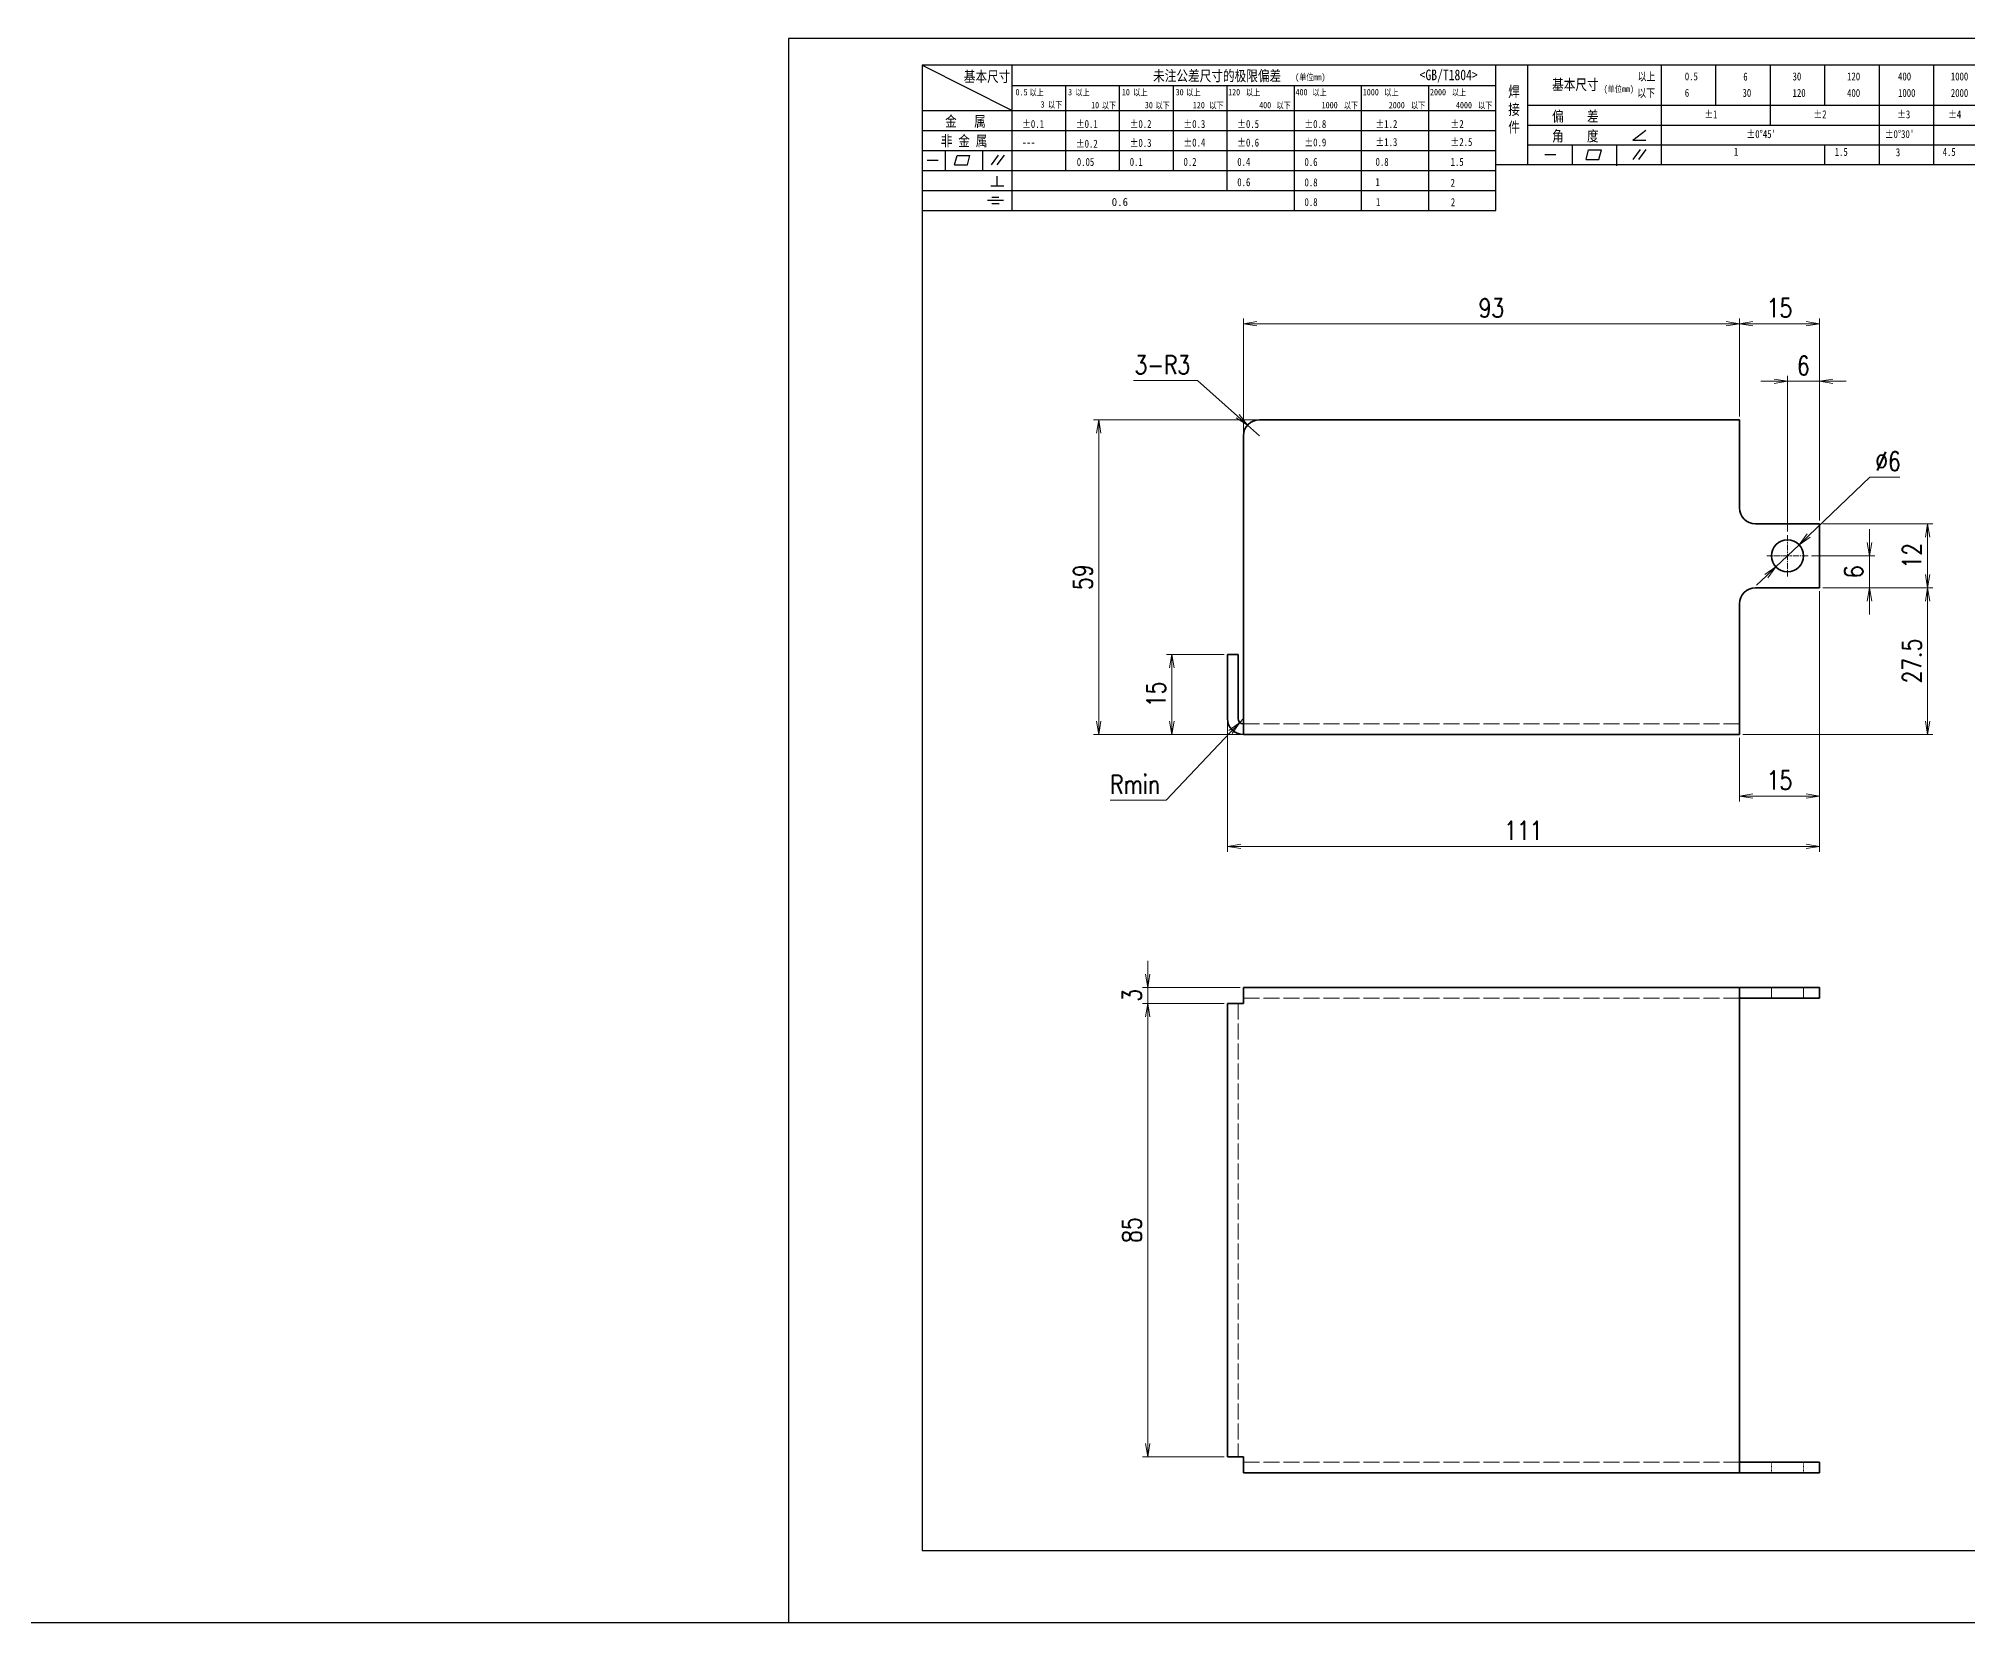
# Model space of a CAD drawing. Header units: millimetres. Extents: x 1201 to 11615, y -7347 to 2683.
# Drawn here: x 6453.2 to 6814.8, y 1515.7 to 1812.7 of the extents above; entities that cross this region are included whole.
import ezdxf
from ezdxf.enums import TextEntityAlignment as Align

# ---------------------------------------------------------------- set-up
doc = ezdxf.new("R2010")
doc.units = ezdxf.units.MM
for name, pattern in [('AM_ISO02W050x2', [3.75, 3, -0.75]), ('AM_ISO08W050x2', [9, 6, -0.75, 1.5, -0.75]), ('CENTER', [2, 1.25, -0.25, 0.25, -0.25])]:
    doc.linetypes.add(name, pattern=pattern)
for name, color, linetype, lineweight in [('CENTER', 2, 'AM_ISO08W050x2', 15), ('DIM', 3, 'Continuous', 20), ('DRAWING', 7, 'Continuous', 35), ('HIDDEN', 1, 'AM_ISO02W050x2', 18), ('图框', 7, 'Continuous', 15)]:
    doc.layers.add(name, color=color, linetype=linetype, lineweight=lineweight)
doc.layers.add('图\\M+19E79\\M+195B6\\M+18E9A', color=7, linetype='Continuous')
doc.styles.add('DIM', font='romans.shx', dxfattribs={"width": 0.8, "bigfont": 'bigfont.shx'})
doc.styles.add('STYLE1', font='')
doc.styles.add('国标', font='simfang.ttf', dxfattribs={"width": 0.8})
doc.styles.add('标题\\M+18E9A', font='romand.shx', dxfattribs={"oblique": 10, "bigfont": 'bigfont.shx'})
doc.styles.get('STYLE1').set_extended_font_data('SimSun')
doc.dimstyles.new('YH 1-1$0', dxfattribs={"dimtxt": 3.5, "dimasz": 2.5, "dimexe": 1, "dimexo": 0.625, "dimgap": 1.2, "dimtad": 1, "dimzin": 9, "dimdsep": 46, "dimtxsty": 'DIM', "dimblk": 'OPEN', "dimcen": 0, "dimclrd": 8, "dimclre": 8, "dimclrt": 2, "dimazin": 2, "dimtfac": 0.5, "dimtmove": 0, "dimatfit": 3, "dimldrblk": 'OPEN', "dimfxl": 0, "dimtolj": 1, "dimlwd": 13, "dimlwe": 13, "dimarcsym": 0})
doc.dimstyles.new('YH 1-1$3', dxfattribs={"dimtxt": 3.5, "dimasz": 2.5, "dimexe": 1, "dimexo": 0.625, "dimgap": 1.2, "dimtad": 1, "dimtoh": 1, "dimzin": 9, "dimdsep": 46, "dimtxsty": 'DIM', "dimblk": 'OPEN', "dimcen": 0, "dimclrd": 8, "dimclre": 8, "dimclrt": 2, "dimazin": 2, "dimtfac": 0.5, "dimtmove": 0, "dimatfit": 3, "dimldrblk": 'OPEN', "dimfxl": 0, "dimtolj": 1, "dimlwd": 13, "dimlwe": 13, "dimarcsym": 0})
doc.dimstyles.new('YH 1-1$4', dxfattribs={"dimtxt": 3.5, "dimasz": 2.5, "dimexe": 1, "dimexo": 0.625, "dimgap": 1.2, "dimtad": 1, "dimtoh": 1, "dimzin": 9, "dimdsep": 46, "dimtxsty": 'DIM', "dimblk": 'OPEN', "dimcen": 0, "dimclrd": 8, "dimclre": 8, "dimclrt": 2, "dimazin": 2, "dimtfac": 0.5, "dimtmove": 0, "dimatfit": 3, "dimldrblk": 'OPEN', "dimfxl": 0, "dimtolj": 1, "dimlwd": 13, "dimlwe": 13, "dimarcsym": 0})

# ---------------------------------------------------------------- blocks, each defined once
blk = doc.blocks.new('GZDEH零件A3图框V01版')
at = {"color": 2, "linetype": 'ByBlock', "lineweight": 30}
for p, q in [((3169.66, -1825.2), (3160.66, -1823.8)), ((3160.66, -1829.8), (3160.66, -1823.8)), ((3169.66, -1825.2), (3169.66, -1828.4)), ((3169.66, -1828.4), (3160.66, -1829.8))]:
    blk.add_line(p, q, dxfattribs=at)
at = {"color": 1, "linetype": 'CENTER', "lineweight": 5, "ltscale": 16.256}
for p, q in [((3175.79, -1823.28), (3175.79, -1830.32)), ((3179.31, -1826.8), (3172.27, -1826.8))]:
    blk.add_line(p, q, dxfattribs=at)
at = {"color": 1, "linetype": 'CENTER', "lineweight": 5, "ltscale": 9.144}
blk.add_line((3169.96, -1826.8), (3160.14, -1826.8), dxfattribs=at)
at = {"color": 2, "linetype": 'ByBlock', "lineweight": 30}
for radius in [3, 1.6]:
    blk.add_circle((3175.79, -1826.8), radius, dxfattribs=at)
at = {"layer": 'Defpoints', "linetype": 'Continuous'}
for p, q in [((2857.49, -1549.46), (2857.49, -1846.46)), ((3277.49, -1549.46), (2857.49, -1549.46)), ((3277.49, -1846.46), (3277.49, -1549.46)), ((2857.49, -1846.46), (3277.49, -1846.46))]:
    blk.add_line(p, q, dxfattribs=at)
at = {"layer": '图\\M+19E79\\M+195B6\\M+18E9A', "linetype": 'Continuous', "lineweight": 30}
for p, q in [((2882.49, -1554.46), (2882.49, -1832.96)), ((3272.49, -1554.46), (2882.49, -1554.46)), ((3272.49, -1832.96), (3272.49, -1554.46)), ((2882.49, -1832.96), (3272.49, -1832.96))]:
    blk.add_line(p, q, dxfattribs=at)
at = {"layer": '图\\M+19E79\\M+195B6\\M+18E9A', "color": 9}
for p, q in [((2882.49, -1554.46), (2899.37, -1562.92)), ((2899.37, -1581.67), (2899.37, -1554.46)), ((2990.09, -1581.67), (2990.09, -1554.46)), ((2996.09, -1573.08), (2996.09, -1554.46)), ((3021.09, -1561.98), (3021.09, -1554.46)), ((3031.31, -1561.98), (3031.31, -1554.46)), ((3041.53, -1561.98), (3041.53, -1554.46)), ((3051.75, -1561.98), (3051.75, -1554.46)), ((3061.98, -1561.98), (3061.98, -1554.46)), ((3072.2, -1561.98), (3072.2, -1554.46)), ((3082.42, -1561.98), (3082.42, -1554.46)), ((3092.64, -1561.98), (3092.64, -1554.46)), ((3102.86, -1561.98), (3102.86, -1554.46)), ((3113.09, -1573.08), (3113.09, -1554.46)), ((2899.37, -1558.24), (2990.09, -1558.24)), ((2909.45, -1574.17), (2909.45, -1558.24)), ((2919.53, -1574.17), (2919.53, -1558.24)), ((2929.61, -1574.17), (2929.61, -1558.24)), ((2939.69, -1577.92), (2939.69, -1558.24)), ((2952.29, -1581.67), (2952.29, -1558.24)), ((2964.89, -1581.67), (2964.89, -1558.24)), ((2977.49, -1581.67), (2977.49, -1558.24)), ((2996.09, -1561.98), (3113.09, -1561.98)), ((3021.09, -1573.08), (3021.09, -1561.98)), ((3041.53, -1565.68), (3041.53, -1561.98)), ((3061.98, -1573.08), (3061.98, -1561.98)), ((3072.2, -1573.08), (3072.2, -1561.98)), ((3082.42, -1565.68), (3082.42, -1561.98)), ((3092.64, -1565.68), (3092.64, -1561.98)), ((3102.86, -1565.68), (3102.86, -1561.98)), ((2882.49, -1562.92), (2990.09, -1562.92)), ((2882.49, -1566.67), (2990.09, -1566.67)), ((2996.09, -1565.68), (3113.09, -1565.68)), ((3015.75, -1568.51), (3018.15, -1566.66)), ((3015.75, -1568.51), (3018.15, -1568.51)), ((2882.49, -1570.42), (2990.09, -1570.42)), ((2883.43, -1572.27), (2885.49, -1572.27)), ((2886.92, -1574.12), (2886.92, -1570.42)), ((2888.59, -1573.16), (2889.07, -1571.37)), ((2889.07, -1571.37), (2891.48, -1571.37)), ((2891, -1573.16), (2891.48, -1571.37)), ((2893.91, -1574.12), (2893.91, -1570.42)), ((2895.52, -1573.16), (2896.85, -1571.3)), ((2896.6, -1573.16), (2897.94, -1571.3)), ((2996.09, -1569.38), (3113.09, -1569.38)), ((2999.26, -1571.23), (3001.32, -1571.23)), ((3004.42, -1573.08), (3004.42, -1569.38)), ((3006.97, -1572.12), (3007.45, -1570.33)), ((3006.97, -1572.12), (3009.39, -1572.12)), ((3007.45, -1570.33), (3009.86, -1570.33)), ((3009.39, -1572.12), (3009.86, -1570.33)), ((3012.75, -1573.08), (3012.75, -1569.38)), ((3015.81, -1572.12), (3017.15, -1570.26)), ((3016.89, -1572.12), (3018.23, -1570.26)), ((3051.75, -1573.08), (3051.75, -1569.38)), ((3082.42, -1573.08), (3082.42, -1569.48)), ((3092.64, -1573.08), (3092.64, -1569.38)), ((3102.86, -1573.08), (3102.86, -1569.38)), ((2882.49, -1574.17), (2990.09, -1574.17)), ((2888.59, -1573.16), (2891, -1573.16)), ((2896.58, -1577.05), (2896.58, -1575.28)), ((2990.09, -1573.08), (3113.09, -1573.08)), ((3012.75, -1573.33), (3012.75, -1573.08)), ((2882.49, -1577.92), (2990.09, -1577.92)), ((2894.79, -1579.77), (2897.77, -1579.77)), ((2895.42, -1577.05), (2897.81, -1577.05)), ((2895.57, -1579.17), (2896.92, -1579.17)), ((2882.49, -1581.67), (2990.09, -1581.67)), ((2895.57, -1580.37), (2896.93, -1580.37)), ((3272.49, -1788.46), (3092.49, -1788.46)), ((3124.99, -1788.46), (3124.99, -1815.96)), ((3181.99, -1788.46), (3181.99, -1832.96)), ((3247.49, -1788.46), (3247.49, -1832.96)), ((3181.99, -1802.21), (3092.49, -1802.21)), ((3181.99, -1802.21), (3272.49, -1802.21)), ((3181.99, -1815.96), (3092.49, -1815.96)), ((3114.17, -1815.96), (3114.17, -1832.96)), ((3114.17, -1815.96), (3114.17, -1832.96)), ((3135.83, -1815.96), (3135.83, -1832.96)), ((3135.83, -1815.96), (3135.83, -1832.96)), ((3181.99, -1815.96), (3272.49, -1815.96))]:
    blk.add_line(p, q, dxfattribs=at)
at = {"layer": '图\\M+19E79\\M+195B6\\M+18E9A', "color": 7}
blk.add_line((3272.49, -1788.46), (3092.49, -1788.46), dxfattribs=at)
at = {"layer": '图\\M+19E79\\M+195B6\\M+18E9A', "color": 9, "linetype": 'Continuous'}
blk.add_line((3092.49, -1832.96), (3092.49, -1788.46), dxfattribs=at)
at = {"layer": '图框', "color": 7}
for p, q in [((3157.49, -1749.46), (3272.49, -1749.46)), ((3157.49, -1832.96), (3157.49, -1749.46))]:
    blk.add_line(p, q, dxfattribs=at)
at = {"layer": '图框', "color": 9}
for p, q in [((3157.49, -1755.46), (3162.49, -1749.46)), ((3162.49, -1749.46), (3167.49, -1755.46)), ((3167.49, -1788.46), (3167.49, -1749.46)), ((3240.49, -1788.46), (3240.49, -1749.46)), ((3252.49, -1749.46), (3252.49, -1788.46)), ((3157.49, -1755.46), (3272.49, -1755.46)), ((3157.49, -1761.46), (3162.49, -1755.46)), ((3162.49, -1755.46), (3167.49, -1761.46)), ((3157.49, -1761.46), (3272.49, -1761.46)), ((3157.49, -1767.46), (3162.49, -1761.46)), ((3162.49, -1761.46), (3167.49, -1767.46)), ((3157.49, -1767.46), (3272.49, -1767.46)), ((3157.49, -1773.46), (3162.49, -1767.46)), ((3162.49, -1767.46), (3167.49, -1773.46)), ((3157.49, -1773.46), (3272.49, -1773.46)), ((3157.49, -1779.46), (3162.49, -1773.46)), ((3162.49, -1773.46), (3167.49, -1779.46)), ((3157.49, -1779.46), (3272.49, -1779.46))]:
    blk.add_line(p, q, dxfattribs=at)
at = {"layer": '图框', "color": 9, "linetype": 'Continuous'}
blk.add_line((3181.99, -1749.46), (3181.99, -1832.96), dxfattribs=at)
at = {"layer": '图\\M+19E79\\M+195B6\\M+18E9A', "color": 9, "style": '国标'}
for s, height, width, p in [('基本尺寸', 2, 0.8, (2890.33, -1557.58)), ('未注公差尺寸的极限偏差', 2, 0.8, (2925.81, -1557.44)), ('<GB/T1804>', 2, 0.8, (2975.78, -1557.27)), ('基本尺寸', 2, 0.8, (3000.6, -1559.1)), ('以上', 1.5, 0.8, (3016.64, -1557.33)), ('0.5', 1.5, 0.8, (3025.49, -1557.3)), ('6', 1.5, 0.8, (3036.45, -1557.34)), ('30', 1.5, 0.8, (3045.69, -1557.31)), ('120', 1.5, 0.8, (3055.91, -1557.31)), ('400', 1.5, 0.8, (3065.46, -1557.31)), ('1000', 1.5, 0.8, (3075.36, -1557.31)), ('2000', 1.5, 0.8, (3085.57, -1557.31)), ('4000', 1.5, 0.8, (3095.57, -1557.31)), ('8000', 1.5, 0.8, (3105.7, -1557.31)), ('30', 1.2, 0.8, (2930.04, -1560.11)), ('以下', 1.5, 0.8, (3016.58, -1560.43)), ('6', 1.5, 0.8, (3025.49, -1560.38)), ('30', 1.5, 0.8, (3036.31, -1560.39)), ('120', 1.5, 0.8, (3045.69, -1560.41)), ('400', 1.5, 0.8, (3055.91, -1560.41)), ('1000', 1.5, 0.8, (3065.46, -1560.41)), ('2000', 1.5, 0.8, (3075.36, -1560.41)), ('4000', 1.5, 0.8, (3085.57, -1560.41)), ('8000', 1.5, 0.8, (3095.57, -1560.41)), ('12000', 1.5, 0.8, (3105.7, -1560.41)), ('金   属', 2, 0.8, (2886.82, -1565.98)), ('±0.1', 1.5, 0.8, (2901.27, -1566.23)), ('±0.1', 1.5, 0.8, (2911.35, -1566.23)), ('±0.2', 1.5, 0.8, (2921.43, -1566.23)), ('±0.3', 1.5, 0.8, (2931.51, -1566.23)), ('±0.5', 1.5, 0.8, (2941.59, -1566.23)), ('±0.8', 1.5, 0.8, (2954.19, -1566.23)), ('±1.2', 1.5, 0.8, (2967.51, -1566.23)), ('±2', 1.5, 0.8, (2981.58, -1566.23)), ('偏    差', 2, 0.8, (3000.6, -1565.04)), ('±1', 1.5, 0.8, (3029.16, -1564.42)), ('±2', 1.5, 0.8, (3049.61, -1564.42)), ('±3', 1.5, 0.8, (3065.3, -1564.42)), ('±4', 1.5, 0.8, (3074.85, -1564.42)), ('±6', 1.5, 0.8, (3085.22, -1564.42)), ('±8', 1.5, 0.8, (3095.06, -1564.42)), ('±10', 1.5, 0.8, (3105.02, -1564.42)), ('非 金 属', 2, 0.8, (2886.02, -1569.65)), ('---', 1.5, 0.8, (2901.27, -1569.65)), ('±0.2', 1.5, 0.8, (2911.35, -1569.92)), ('±0.3', 1.5, 0.8, (2921.43, -1569.77)), ('±0.4', 1.5, 0.8, (2931.51, -1569.71)), ('±0.6', 1.5, 0.8, (2941.59, -1569.71)), ('±0.9', 1.5, 0.8, (2954.19, -1569.68)), ('±1.3', 1.5, 0.8, (2967.51, -1569.62)), ('±2.5', 1.5, 0.8, (2981.58, -1569.61)), ('角    度', 2, 0.8, (3000.6, -1568.74)), ("±0%%D45'", 1.5, 0.8, (3037.06, -1568.12)), ("±0%%D30'", 1.5, 0.8, (3062.98, -1568.12)), ("±0%%D20'", 1.5, 0.8, (3087.38, -1568.12)), ('0.1', 1.5, 0.8, (2921.43, -1573.34)), ('0.2', 1.5, 0.8, (2931.51, -1573.33)), ('0.4', 1.5, 0.8, (2941.59, -1573.33)), ('0.6', 1.5, 0.8, (2954.19, -1573.35)), ('0.8', 1.5, 0.8, (2967.51, -1573.33)), ('1.5', 1.5, 0.8, (2981.58, -1573.34)), ('1', 1.5, 0.8, (3034.69, -1571.43)), ('1.5', 1.5, 0.8, (3053.59, -1571.46)), ('3', 1.5, 0.8, (3065.05, -1571.53)), ('4.5', 1.5, 0.8, (3073.82, -1571.46)), ('6', 1.5, 0.8, (3085.28, -1571.6)), ('8', 1.5, 0.8, (3095.68, -1571.56)), ('10', 1.5, 0.8, (3105.36, -1571.47)), ('0.6', 1.5, 0.8, (2941.59, -1577.14)), ('0.8', 1.5, 0.8, (2954.19, -1577.17)), ('1', 1.5, 0.8, (2967.51, -1577.12)), ('2', 1.5, 0.8, (2981.58, -1577.26)), ('0.8', 1.5, 0.8, (2954.19, -1580.87)), ('1', 1.5, 0.8, (2967.59, -1580.86)), ('2', 1.5, 0.8, (2981.62, -1580.89)), ('热处理', 2.5, 0.8, (3095.03, -1792.46)), ('材  质', 2.5, 0.8, (3128.04, -1792.46)), ('项目编码 PROJECT', 2.5, 0.8, (3248.13, -1792.43)), ('表面粗糙度', 2.5, 0.8, (3094.05, -1806.21)), ('表面处理', 2.5, 0.8, (3125.41, -1806.21)), ('SURFACE TREATMENT', 2.5, 0.6, (3138.47, -1806.21)), ('比  例\u3000', 2.5, 0.8, (3159.1, -1806.21)), ('SCALE', 2.5, 0.8, (3171.15, -1806.21)), ('名称\u3000', 2.5, 0.8, (3182.54, -1806.21)), ('NAME', 2.5, 0.8, (3188.8, -1806.21)), ('数  量', 2.5, 0.8, (3250.61, -1806.05)), ("QT'Y ", 2.5, 0.8, (3263.86, -1806.05)), (' DESIGN', 2.5, 0.8, (3101.47, -1819.96)), (' DRAW', 2.5, 0.8, (3124.78, -1819.96)), ("CHK'D", 2.5, 0.8, (3147.58, -1819.96)), ('三角法', 2.5, 0.8, (3164.9, -1819.96)), ('图号', 2.5, 0.8, (3182.36, -1819.96)), ('DWG.NO.', 2.5, 0.8, (3189.16, -1819.96)), ('图示为', 2.5, 0.8, (3249.94, -1819.93)), ('<LH/RH>', 2.5, 0.8, (3260.31, -1819.93))]:
    blk.add_text(s, height=height, dxfattribs=dict(at, width=width)).set_placement(p)
at = {"layer": '图\\M+19E79\\M+195B6\\M+18E9A', "color": 9, "lineweight": 15, "style": '国标', "width": 0.8}
for s, p in [('(单位mm)', (2952.44, -1557.27)), ('(单位mm)', (3010.27, -1559.51)), ('0.5', (2900.03, -1560.11)), ('以上', (2902.64, -1560.16)), ('3', (2904.73, -1562.41)), ('以下', (2906.1, -1562.46)), ('3', (2909.88, -1560.11)), ('以上', (2911.25, -1560.16)), ('10', (2914.19, -1562.54)), ('以下', (2916.18, -1562.59)), ('10', (2919.96, -1560.11)), ('以上', (2922.09, -1560.16)), ('30', (2924.27, -1562.54)), ('以下', (2926.26, -1562.59)), ('以上', (2932.02, -1560.16)), ('120', (2933.26, -1562.54)), ('以下', (2936.34, -1562.59)), ('120', (2939.88, -1560.11)), ('以上', (2943.21, -1560.16)), ('400', (2945.7, -1562.54)), ('以下', (2948.94, -1562.59)), ('400', (2952.52, -1560.11)), ('以上', (2955.68, -1560.16)), ('1000', (2957.41, -1562.54)), ('以下', (2961.54, -1562.59)), ('1000', (2965.12, -1560.11)), ('以上', (2969.16, -1560.16)), ('2000', (2969.99, -1562.54)), ('以下', (2974.14, -1562.59)), ('2000', (2977.72, -1560.11)), ('以上', (2981.8, -1560.16)), ('4000', (2982.59, -1562.54)), ('以下', (2986.74, -1562.59))]:
    blk.add_text(s, height=1.2, dxfattribs=at).set_placement(p)
at = {"layer": '图\\M+19E79\\M+195B6\\M+18E9A', "color": 9, "lineweight": 13, "style": '国标'}
blk.add_text('0.6', height=1.5, dxfattribs=at).set_placement((2918.05, -1580.85))
at = {"layer": '图\\M+19E79\\M+195B6\\M+18E9A', "color": 9, "style": '国标', "width": 0.8}
for s, p in [('车 型', (3162.87, -1791.2)), ('MODEL', (3175.2, -1791.24))]:
    blk.add_text(s, height=2.5, dxfattribs=at).set_placement(p, align=Align.MIDDLE)
for s, p in [('客户', (3185.68, -1792.46)), ('HEAT TREAT', (3114.49, -1792.46)), ('MATERIAL', (3148.14, -1792.46)), ('USER', (3191.46, -1792.46)), ('FINISH', (3116.48, -1806.21)), ('设  计', (3097.79, -1819.96)), ('制  图', (3119.43, -1819.96)), ('检  图', (3141.11, -1819.96)), ('日期:', (3096.09, -1832)), ('日期:', (3117.71, -1832.1)), ('日期:', (3139.62, -1832))]:
    blk.add_text(s, height=2.5, dxfattribs=at).set_placement(p, align=Align.CENTER)
at = {"layer": '图\\M+19E79\\M+195B6\\M+18E9A', "color": 7, "lineweight": -3, "style": 'STYLE1', "oblique": 15}
blk.add_text('广州市瑞欧智能设备有限公司', height=3.8, dxfattribs=at).set_placement((3172.16, -1838.51))
at = {"layer": '图\\M+19E79\\M+195B6\\M+18E9A', "color": 7, "style": '标题\\M+18E9A', "oblique": 10}
blk.add_text('A3', height=4, dxfattribs=at).set_placement((3269.91, -1840.2), align=Align.MIDDLE)
at = {"layer": '图\\M+19E79\\M+195B6\\M+18E9A', "color": 7, "style": '标题\\M+18E9A', "oblique": 10, "width": 0.75}
blk.add_text('Guangzhou RUIO Intelligent Equipment Co., Ltd. ', height=2.5, dxfattribs=at).set_placement((3211.26, -1842.9), align=Align.MIDDLE)
at = {"layer": '图\\M+19E79\\M+195B6\\M+18E9A', "color": 9, "insert": (2992.39, -1558.41), "char_height": 2, "width": 3.1877, "attachment_point": 1, "style": '国标'}
blk.add_mtext('焊\\P接\\P件', dxfattribs=at)
at = {"layer": '图\\M+19E79\\M+195B6\\M+18E9A', "color": 9, "insert": (2911.51, -1573.37), "char_height": 1.5, "attachment_point": 7, "style": '国标'}
blk.add_mtext_dynamic_manual_height_columns('0.05', width=5.1982, gutter_width=12.5, heights=[0], dxfattribs=at)
at = {"layer": '图框', "color": 9, "style": '国标', "width": 0.8}
for s, p in [('记 号', (3162.47, -1782.94)), ('年 月 日', (3174.9, -1782.98)), ('变  更  事  由', (3211.24, -1782.93)), ('C.L.', (3162.86, -1787.45)), ('DATE', (3174.85, -1787.42)), ('REVIEW', (3211.55, -1787.45))]:
    blk.add_text(s, height=2, dxfattribs=at).set_placement(p, align=Align.CENTER)
for s, p in [('制 图', (3246.15, -1781.95)), ('备    注', (3262.68, -1781.92)), ('DR', (3246.06, -1786.34)), ('REMARKS', (3262.57, -1786.32))]:
    blk.add_text(s, height=2, dxfattribs=at).set_placement(p, align=Align.MIDDLE)
blk = doc.blocks.new('_Open')
at = {"color": 0, "linetype": 'ByBlock', "lineweight": -2}
for p, q in [((-1, 0.17), (0, 0)), ((-1, -0.17), (0, 0)), ((0, 0), (-1, 0))]:
    blk.add_line(p, q, dxfattribs=at)
blk = doc.blocks.new('*D220')
at = {"layer": 'Defpoints', "color": 0, "ltscale": 2, "transparency": 16777216}
for p in [(6787.07, 1709.66), (6676.07, 1685.16), (6787.07, 1661.17)]:
    blk.add_point(p, dxfattribs=at)
at = {"layer": 'DIM', "color": 8, "lineweight": 13, "ltscale": 2, "transparency": 16777216}
for p, q in [((6787.07, 1709.04), (6787.07, 1660.17)), ((6676.07, 1684.54), (6676.07, 1660.17)), ((6678.57, 1661.17), (6784.57, 1661.17))]:
    blk.add_line(p, q, dxfattribs=at)
at = {"layer": 'DIM', "color": 8, "lineweight": 13, "ltscale": 2, "transparency": 16777216, "xscale": 2.5, "yscale": 2.5, "zscale": 2.5, "rotation": 180}
blk.add_blockref('_Open', (6676.07, 1661.17), dxfattribs=at)
at = {"layer": 'DIM', "color": 8, "lineweight": 13, "ltscale": 2, "transparency": 16777216, "xscale": 2.5, "yscale": 2.5, "zscale": 2.5}
blk.add_blockref('_Open', (6787.07, 1661.17), dxfattribs=at)
at = {"layer": 'DIM', "color": 2, "ltscale": 2, "transparency": 16777216, "insert": (6731.57, 1664.12), "char_height": 3.5, "attachment_point": 5, "style": 'DIM'}
blk.add_mtext('\\A1;111', dxfattribs=at)
blk = doc.blocks.new('*D221')
at = {"layer": 'Defpoints', "color": 0, "ltscale": 2, "transparency": 16777216}
for p in [(6787.07, 1709.04), (6772.07, 1682.16), (6772.07, 1670.61)]:
    blk.add_point(p, dxfattribs=at)
at = {"layer": 'DIM', "color": 8, "lineweight": 13, "ltscale": 2, "transparency": 16777216}
for p, q in [((6787.07, 1708.41), (6787.07, 1669.61)), ((6772.07, 1681.54), (6772.07, 1669.61)), ((6784.57, 1670.61), (6774.57, 1670.61))]:
    blk.add_line(p, q, dxfattribs=at)
at = {"layer": 'DIM', "color": 8, "lineweight": 13, "ltscale": 2, "transparency": 16777216, "xscale": 2.5, "yscale": 2.5, "zscale": 2.5, "rotation": 180}
blk.add_blockref('_Open', (6772.07, 1670.61), dxfattribs=at)
at = {"layer": 'DIM', "color": 8, "lineweight": 13, "ltscale": 2, "transparency": 16777216, "xscale": 2.5, "yscale": 2.5, "zscale": 2.5}
blk.add_blockref('_Open', (6787.07, 1670.61), dxfattribs=at)
at = {"layer": 'DIM', "color": 2, "ltscale": 2, "transparency": 16777216, "insert": (6779.57, 1673.56), "char_height": 3.5, "attachment_point": 5, "style": 'DIM'}
blk.add_mtext('\\A1;15', dxfattribs=at)
blk = doc.blocks.new('*D222')
at = {"layer": 'Defpoints', "color": 0, "ltscale": 2, "transparency": 16777216}
for p in [(6772.07, 1759.18), (6772.07, 1741.16), (6787.07, 1721.66)]:
    blk.add_point(p, dxfattribs=at)
at = {"layer": 'DIM', "color": 8, "lineweight": 13, "ltscale": 2, "transparency": 16777216}
for p, q in [((6772.07, 1741.79), (6772.07, 1760.18)), ((6784.57, 1759.18), (6774.57, 1759.18)), ((6787.07, 1722.29), (6787.07, 1760.18))]:
    blk.add_line(p, q, dxfattribs=at)
at = {"layer": 'DIM', "color": 8, "lineweight": 13, "ltscale": 2, "transparency": 16777216, "xscale": 2.5, "yscale": 2.5, "zscale": 2.5, "rotation": 180}
blk.add_blockref('_Open', (6772.07, 1759.18), dxfattribs=at)
at = {"layer": 'DIM', "color": 8, "lineweight": 13, "ltscale": 2, "transparency": 16777216, "xscale": 2.5, "yscale": 2.5, "zscale": 2.5}
blk.add_blockref('_Open', (6787.07, 1759.18), dxfattribs=at)
at = {"layer": 'DIM', "color": 2, "ltscale": 2, "transparency": 16777216, "insert": (6779.57, 1762.13), "char_height": 3.5, "attachment_point": 5, "style": 'DIM'}
blk.add_mtext('\\A1;15', dxfattribs=at)
blk = doc.blocks.new('*D223')
at = {"layer": 'Defpoints', "color": 0, "ltscale": 2, "transparency": 16777216}
for p in [(6679.07, 1759.18), (6772.07, 1741.16), (6679.07, 1738.16)]:
    blk.add_point(p, dxfattribs=at)
at = {"layer": 'DIM', "color": 8, "lineweight": 13, "ltscale": 2, "transparency": 16777216}
for p, q in [((6679.07, 1738.79), (6679.07, 1760.18)), ((6769.57, 1759.18), (6681.57, 1759.18)), ((6772.07, 1741.79), (6772.07, 1760.18))]:
    blk.add_line(p, q, dxfattribs=at)
at = {"layer": 'DIM', "color": 8, "lineweight": 13, "ltscale": 2, "transparency": 16777216, "xscale": 2.5, "yscale": 2.5, "zscale": 2.5, "rotation": 180}
blk.add_blockref('_Open', (6679.07, 1759.18), dxfattribs=at)
at = {"layer": 'DIM', "color": 8, "lineweight": 13, "ltscale": 2, "transparency": 16777216, "xscale": 2.5, "yscale": 2.5, "zscale": 2.5}
blk.add_blockref('_Open', (6772.07, 1759.18), dxfattribs=at)
at = {"layer": 'DIM', "color": 2, "ltscale": 2, "transparency": 16777216, "insert": (6725.57, 1762.13), "char_height": 3.5, "attachment_point": 5, "style": 'DIM'}
blk.add_mtext('\\A1;93', dxfattribs=at)
blk = doc.blocks.new('*D224')
at = {"layer": 'Defpoints', "color": 0, "ltscale": 2, "transparency": 16777216}
for p in [(6682.07, 1741.16), (6651.95, 1682.16), (6679.07, 1682.16)]:
    blk.add_point(p, dxfattribs=at)
at = {"layer": 'DIM', "color": 8, "lineweight": 13, "ltscale": 2, "transparency": 16777216}
for p, q in [((6681.45, 1741.16), (6650.95, 1741.16)), ((6651.95, 1738.66), (6651.95, 1684.66)), ((6678.45, 1682.16), (6650.95, 1682.16))]:
    blk.add_line(p, q, dxfattribs=at)
at = {"layer": 'DIM', "color": 8, "lineweight": 13, "ltscale": 2, "transparency": 16777216, "xscale": 2.5, "yscale": 2.5, "zscale": 2.5}
for p, rotation in [((6651.95, 1741.16), 90), ((6651.95, 1682.16), 270)]:
    blk.add_blockref('_Open', p, dxfattribs=dict(at, rotation=rotation))
at = {"layer": 'DIM', "color": 2, "ltscale": 2, "transparency": 16777216, "insert": (6649, 1711.66), "char_height": 3.5, "attachment_point": 5, "rotation": 90, "style": 'DIM'}
blk.add_mtext('\\A1;59', dxfattribs=at)
blk = doc.blocks.new('*D225')
at = {"layer": 'Defpoints', "color": 0, "ltscale": 2, "transparency": 16777216}
for p in [(6676.07, 1697.16), (6665.68, 1682.16), (6679.07, 1682.16)]:
    blk.add_point(p, dxfattribs=at)
at = {"layer": 'DIM', "color": 8, "lineweight": 13, "ltscale": 2, "transparency": 16777216}
for p, q in [((6675.45, 1697.16), (6664.68, 1697.16)), ((6665.68, 1694.66), (6665.68, 1684.66)), ((6678.45, 1682.16), (6664.68, 1682.16))]:
    blk.add_line(p, q, dxfattribs=at)
at = {"layer": 'DIM', "color": 8, "lineweight": 13, "ltscale": 2, "transparency": 16777216, "xscale": 2.5, "yscale": 2.5, "zscale": 2.5}
for p, rotation in [((6665.68, 1697.16), 90), ((6665.68, 1682.16), 270)]:
    blk.add_blockref('_Open', p, dxfattribs=dict(at, rotation=rotation))
at = {"layer": 'DIM', "color": 2, "ltscale": 2, "transparency": 16777216, "insert": (6662.73, 1689.66), "char_height": 3.5, "attachment_point": 5, "rotation": 90, "style": 'DIM'}
blk.add_mtext('\\A1;15', dxfattribs=at)
blk = doc.blocks.new('*D226')
at = {"layer": 'Defpoints', "color": 0, "ltscale": 2, "transparency": 16777216}
for p in [(6679.07, 1685.16), (6678.39, 1684.43)]:
    blk.add_point(p, dxfattribs=at)
at = {"layer": 'DIM', "color": 8, "lineweight": 13, "ltscale": 2, "transparency": 16777216}
for p, q in [((6679.07, 1685.16), (6678.39, 1684.43)), ((6664.63, 1669.84), (6676.67, 1682.61)), ((6654.09, 1669.84), (6664.63, 1669.84))]:
    blk.add_line(p, q, dxfattribs=at)
at = {"layer": 'DIM', "color": 8, "lineweight": 13, "ltscale": 2, "transparency": 16777216, "xscale": 2.5, "yscale": 2.5, "zscale": 2.5, "rotation": 46.67537160917578}
blk.add_blockref('_Open', (6678.39, 1684.43), dxfattribs=at)
at = {"layer": 'DIM', "color": 2, "ltscale": 2, "transparency": 16777216, "insert": (6658.76, 1672.79), "char_height": 3.5, "attachment_point": 5, "style": 'DIM'}
blk.add_mtext('\\A1;{\\Fromans,bigfont|c134;Rmin}', dxfattribs=at)
blk = doc.blocks.new('*D227')
at = {"layer": 'Defpoints', "color": 0, "ltscale": 2, "transparency": 16777216}
for p in [(6679.84, 1740.16), (6682.07, 1738.16)]:
    blk.add_point(p, dxfattribs=at)
at = {"layer": 'DIM', "color": 8, "lineweight": 13, "ltscale": 2, "transparency": 16777216}
for p, q in [((6658.49, 1748.52), (6670.49, 1748.52)), ((6670.49, 1748.52), (6677.97, 1741.83)), ((6682.07, 1738.16), (6679.84, 1740.16))]:
    blk.add_line(p, q, dxfattribs=at)
at = {"layer": 'DIM', "color": 8, "lineweight": 13, "ltscale": 2, "transparency": 16777216, "xscale": 2.5, "yscale": 2.5, "zscale": 2.5, "rotation": 318.1915736712787}
blk.add_blockref('_Open', (6679.84, 1740.16), dxfattribs=at)
at = {"layer": 'DIM', "color": 2, "ltscale": 2, "transparency": 16777216, "insert": (6663.89, 1751.47), "char_height": 3.5, "attachment_point": 5, "style": 'DIM'}
blk.add_mtext('\\A1;{\\Fromans,bigfont|c134;3-}R3', dxfattribs=at)
blk = doc.blocks.new('*D228')
at = {"layer": 'Defpoints', "color": 0, "ltscale": 2, "transparency": 16777216}
for p in [(6787.07, 1709.66), (6807.35, 1709.66), (6772.07, 1682.16)]:
    blk.add_point(p, dxfattribs=at)
at = {"layer": 'DIM', "color": 8, "lineweight": 13, "ltscale": 2, "transparency": 16777216}
for p, q in [((6787.7, 1709.66), (6808.35, 1709.66)), ((6807.35, 1684.66), (6807.35, 1707.16)), ((6772.7, 1682.16), (6808.35, 1682.16))]:
    blk.add_line(p, q, dxfattribs=at)
at = {"layer": 'DIM', "color": 8, "lineweight": 13, "ltscale": 2, "transparency": 16777216, "xscale": 2.5, "yscale": 2.5, "zscale": 2.5}
for p, rotation in [((6807.35, 1709.66), 90), ((6807.35, 1682.16), 270)]:
    blk.add_blockref('_Open', p, dxfattribs=dict(at, rotation=rotation))
at = {"layer": 'DIM', "color": 2, "ltscale": 2, "transparency": 16777216, "insert": (6804.4, 1695.91), "char_height": 3.5, "attachment_point": 5, "rotation": 90, "style": 'DIM'}
blk.add_mtext('\\A1;27.5', dxfattribs=at)
blk = doc.blocks.new('*D229')
at = {"layer": 'Defpoints', "color": 0, "ltscale": 2, "transparency": 16777216}
for p in [(6787.07, 1721.66), (6787.07, 1709.66), (6807.35, 1709.66)]:
    blk.add_point(p, dxfattribs=at)
at = {"layer": 'DIM', "color": 8, "lineweight": 13, "ltscale": 2, "transparency": 16777216}
for p, q in [((6787.7, 1721.66), (6808.35, 1721.66)), ((6807.35, 1719.16), (6807.35, 1712.16)), ((6787.7, 1709.66), (6808.35, 1709.66))]:
    blk.add_line(p, q, dxfattribs=at)
at = {"layer": 'DIM', "color": 8, "lineweight": 13, "ltscale": 2, "transparency": 16777216, "xscale": 2.5, "yscale": 2.5, "zscale": 2.5}
for p, rotation in [((6807.35, 1721.66), 90), ((6807.35, 1709.66), 270)]:
    blk.add_blockref('_Open', p, dxfattribs=dict(at, rotation=rotation))
at = {"layer": 'DIM', "color": 2, "ltscale": 2, "transparency": 16777216, "insert": (6804.4, 1715.66), "char_height": 3.5, "attachment_point": 5, "rotation": 90, "style": 'DIM'}
blk.add_mtext('\\A1;12', dxfattribs=at)
blk = doc.blocks.new('*D230')
at = {"layer": 'Defpoints', "color": 0, "ltscale": 2, "transparency": 16777216}
for p in [(6784.97, 1715.66), (6787.07, 1709.66), (6796.44, 1709.66)]:
    blk.add_point(p, dxfattribs=at)
at = {"layer": 'DIM', "color": 8, "lineweight": 13, "ltscale": 2, "transparency": 16777216}
for p, q in [((6796.44, 1718.16), (6796.44, 1720.66)), ((6785.6, 1715.66), (6797.44, 1715.66)), ((6796.44, 1715.66), (6796.44, 1709.66)), ((6787.7, 1709.66), (6797.44, 1709.66)), ((6796.44, 1707.16), (6796.44, 1704.66))]:
    blk.add_line(p, q, dxfattribs=at)
at = {"layer": 'DIM', "color": 8, "lineweight": 13, "ltscale": 2, "transparency": 16777216, "xscale": 2.5, "yscale": 2.5, "zscale": 2.5}
for p, rotation in [((6796.44, 1715.66), 270), ((6796.44, 1709.66), 90)]:
    blk.add_blockref('_Open', p, dxfattribs=dict(at, rotation=rotation))
at = {"layer": 'DIM', "color": 2, "ltscale": 2, "transparency": 16777216, "insert": (6793.49, 1712.66), "char_height": 3.5, "attachment_point": 5, "rotation": 90, "style": 'DIM'}
blk.add_mtext('\\A1;6', dxfattribs=at)
blk = doc.blocks.new('*D231')
at = {"layer": 'Defpoints', "color": 0, "ltscale": 2, "transparency": 16777216}
for p in [(6787.07, 1748.38), (6787.07, 1721.66), (6781.07, 1719.56)]:
    blk.add_point(p, dxfattribs=at)
at = {"layer": 'DIM', "color": 8, "lineweight": 13, "ltscale": 2, "transparency": 16777216}
for p, q in [((6778.57, 1748.38), (6776.07, 1748.38)), ((6781.07, 1720.19), (6781.07, 1749.38)), ((6781.07, 1748.38), (6787.07, 1748.38)), ((6787.07, 1722.29), (6787.07, 1749.38)), ((6789.57, 1748.38), (6792.07, 1748.38))]:
    blk.add_line(p, q, dxfattribs=at)
at = {"layer": 'DIM', "color": 8, "lineweight": 13, "ltscale": 2, "transparency": 16777216, "xscale": 2.5, "yscale": 2.5, "zscale": 2.5}
blk.add_blockref('_Open', (6781.07, 1748.38), dxfattribs=at)
at = {"layer": 'DIM', "color": 8, "lineweight": 13, "ltscale": 2, "transparency": 16777216, "xscale": 2.5, "yscale": 2.5, "zscale": 2.5, "rotation": 180}
blk.add_blockref('_Open', (6787.07, 1748.38), dxfattribs=at)
at = {"layer": 'DIM', "color": 2, "ltscale": 2, "transparency": 16777216, "insert": (6784.07, 1751.33), "char_height": 3.5, "attachment_point": 5, "style": 'DIM'}
blk.add_mtext('\\A1;6', dxfattribs=at)
blk = doc.blocks.new('*D232')
at = {"layer": 'Defpoints', "color": 0, "ltscale": 2, "transparency": 16777216}
for p in [(6783.24, 1717.73), (6778.9, 1713.59)]:
    blk.add_point(p, dxfattribs=at)
at = {"layer": 'DIM', "color": 8, "lineweight": 13, "ltscale": 2, "transparency": 16777216}
for p, q in [((6796.53, 1730.43), (6785.05, 1719.46)), ((6802.13, 1730.43), (6796.53, 1730.43)), ((6778.9, 1713.59), (6783.24, 1717.73)), ((6777.09, 1711.86), (6775.29, 1710.13))]:
    blk.add_line(p, q, dxfattribs=at)
at = {"layer": 'DIM', "color": 8, "lineweight": 13, "ltscale": 2, "transparency": 16777216, "xscale": 2.5, "yscale": 2.5, "zscale": 2.5}
for p, rotation in [((6783.24, 1717.73), 223.6853095342357), ((6778.9, 1713.59), 43.68530953423571)]:
    blk.add_blockref('_Open', p, dxfattribs=dict(at, rotation=rotation))
at = {"layer": 'DIM', "color": 2, "ltscale": 2, "transparency": 16777216, "insert": (6799.93, 1733.38), "char_height": 3.5, "attachment_point": 5, "style": 'DIM'}
blk.add_mtext('\\A1;∅6', dxfattribs=at)
blk = doc.blocks.new('*D237')
at = {"layer": 'Defpoints', "color": 0, "ltscale": 2, "transparency": 16777216}
for p in [(6679.07, 1634.72), (6661.14, 1631.72), (6676.07, 1631.72)]:
    blk.add_point(p, dxfattribs=at)
at = {"layer": 'DIM', "color": 8, "lineweight": 13, "ltscale": 2, "transparency": 16777216}
for p, q in [((6661.14, 1637.22), (6661.14, 1639.72)), ((6678.45, 1634.72), (6660.14, 1634.72)), ((6661.14, 1634.72), (6661.14, 1631.72)), ((6675.45, 1631.72), (6660.14, 1631.72)), ((6661.14, 1629.22), (6661.14, 1626.72))]:
    blk.add_line(p, q, dxfattribs=at)
at = {"layer": 'DIM', "color": 8, "lineweight": 13, "ltscale": 2, "transparency": 16777216, "xscale": 2.5, "yscale": 2.5, "zscale": 2.5}
for p, rotation in [((6661.14, 1634.72), 270), ((6661.14, 1631.72), 90)]:
    blk.add_blockref('_Open', p, dxfattribs=dict(at, rotation=rotation))
at = {"layer": 'DIM', "color": 2, "ltscale": 2, "transparency": 16777216, "insert": (6658.19, 1633.22), "char_height": 3.5, "attachment_point": 5, "rotation": 90, "style": 'DIM'}
blk.add_mtext('\\A1;3', dxfattribs=at)
blk = doc.blocks.new('*D238')
at = {"layer": 'Defpoints', "color": 0, "ltscale": 2, "transparency": 16777216}
for p in [(6676.07, 1631.72), (6661.14, 1546.72), (6676.07, 1546.72)]:
    blk.add_point(p, dxfattribs=at)
at = {"layer": 'DIM', "color": 8, "lineweight": 13, "ltscale": 2, "transparency": 16777216}
for p, q in [((6675.45, 1631.72), (6660.14, 1631.72)), ((6661.14, 1629.22), (6661.14, 1549.22)), ((6675.45, 1546.72), (6660.14, 1546.72))]:
    blk.add_line(p, q, dxfattribs=at)
at = {"layer": 'DIM', "color": 8, "lineweight": 13, "ltscale": 2, "transparency": 16777216, "xscale": 2.5, "yscale": 2.5, "zscale": 2.5}
for p, rotation in [((6661.14, 1631.72), 90), ((6661.14, 1546.72), 270)]:
    blk.add_blockref('_Open', p, dxfattribs=dict(at, rotation=rotation))
at = {"layer": 'DIM', "color": 2, "ltscale": 2, "transparency": 16777216, "insert": (6658.19, 1589.22), "char_height": 3.5, "attachment_point": 5, "rotation": 90, "style": 'DIM'}
blk.add_mtext('\\A1;85', dxfattribs=at)

msp = doc.modelspace()

# ---------------------------------------------------------------- linework, layer by layer
msp.add_line((1201.092, 1515.65), (11530.711, 1515.65))
at = {"layer": 'CENTER', "ltscale": 0.195}
for p, q in [((6781.072, 1719.561), (6781.072, 1711.761)), ((6784.972, 1715.661), (6777.172, 1715.661))]:
    msp.add_line(p, q, dxfattribs=at)
at = {"layer": 'DRAWING', "lineweight": 35}
for p, q in [((6772.072, 1741.161), (6682.072, 1741.161)), ((6679.072, 1738.161), (6679.072, 1685.161)), ((6772.072, 1706.661), (6772.072, 1685.161)), ((6679.072, 1682.161), (6772.072, 1682.161)), ((6772.072, 1634.721), (6679.072, 1634.721)), ((6676.072, 1631.721), (6676.072, 1546.721)), ((6772.072, 1546.721), (6772.072, 1631.721)), ((6679.072, 1543.721), (6772.072, 1543.721))]:
    msp.add_line(p, q, dxfattribs=at)
at = {"layer": 'DRAWING', "lineweight": 35, "ltscale": 0.4125}
msp.add_line((6772.072, 1741.161), (6772.072, 1724.661), dxfattribs=at)
at = {"layer": 'DRAWING', "lineweight": 35, "ltscale": 0.3}
for p, q in [((6775.072, 1721.661), (6787.072, 1721.661)), ((6787.072, 1709.661), (6787.072, 1721.661)), ((6775.072, 1709.661), (6787.072, 1709.661)), ((6775.072, 1634.721), (6787.072, 1634.721)), ((6775.072, 1632.721), (6787.072, 1632.721)), ((6775.072, 1545.721), (6787.072, 1545.721)), ((6775.072, 1543.721), (6787.072, 1543.721))]:
    msp.add_line(p, q, dxfattribs=at)
at = {"layer": 'DRAWING', "lineweight": 35, "ltscale": 0.05}
for p, q in [((6678.072, 1697.161), (6676.072, 1697.161)), ((6787.072, 1632.721), (6787.072, 1634.721)), ((6787.072, 1543.721), (6787.072, 1545.721))]:
    msp.add_line(p, q, dxfattribs=at)
at = {"layer": 'DRAWING', "lineweight": 35, "ltscale": 0.075}
for p, q in [((6676.072, 1697.161), (6676.072, 1694.161)), ((6678.072, 1697.161), (6678.072, 1694.161)), ((6679.072, 1685.161), (6679.072, 1682.161)), ((6772.072, 1685.161), (6772.072, 1682.161)), ((6679.072, 1634.721), (6679.072, 1631.721)), ((6772.072, 1634.721), (6775.072, 1634.721)), ((6772.072, 1634.721), (6772.072, 1631.721)), ((6679.072, 1631.721), (6676.072, 1631.721)), ((6775.072, 1632.721), (6772.072, 1632.721)), ((6679.072, 1546.721), (6676.072, 1546.721)), ((6679.072, 1546.721), (6679.072, 1543.721)), ((6772.072, 1546.721), (6772.072, 1543.721)), ((6772.072, 1545.721), (6775.072, 1545.721)), ((6775.072, 1543.721), (6772.072, 1543.721))]:
    msp.add_line(p, q, dxfattribs=at)
at = {"layer": 'DRAWING', "lineweight": 35, "ltscale": 0.225}
for p, q in [((6676.072, 1685.161), (6676.072, 1694.161)), ((6678.072, 1685.161), (6678.072, 1694.161))]:
    msp.add_line(p, q, dxfattribs=at)
at = {"layer": 'DRAWING', "lineweight": 35}
msp.add_circle((6781.072, 1715.661), 3, dxfattribs=at)
for centre, radius, start, end in [((6682.072, 1738.161), 3, 90, 180), ((6775.072, 1724.661), 3, 180, 270), ((6775.072, 1706.661), 3, 90, 180), ((6679.072, 1685.161), 3, 180, 270), ((6679.072, 1685.161), 1, 180, 270)]:
    msp.add_arc(centre, radius, start, end, dxfattribs=at)
at = {"layer": 'HIDDEN'}
for p, q in [((6772.072, 1684.161), (6679.072, 1684.161)), ((6678.072, 1631.721), (6678.072, 1546.721)), ((6679.072, 1632.721), (6772.072, 1632.721)), ((6772.072, 1545.721), (6679.072, 1545.721))]:
    msp.add_line(p, q, dxfattribs=at)
at = {"layer": 'HIDDEN', "ltscale": 0.05}
for p, q in [((6778.072, 1632.721), (6778.072, 1634.721)), ((6784.072, 1632.721), (6784.072, 1634.721)), ((6778.072, 1545.721), (6778.072, 1543.721)), ((6784.072, 1545.721), (6784.072, 1543.721))]:
    msp.add_line(p, q, dxfattribs=at)
at = {"layer": 'HIDDEN'}
msp.add_arc((6781.072, 1715.661), 3, 15.84507, 28.6495, dxfattribs=at)

# ---------------------------------------------------------------- block references
at = {"layer": '图框'}
msp.add_blockref('GZDEH零件A3图框V01版', (3736.339, 3362.111), dxfattribs=at)

# ---------------------------------------------------------------- dimensions: what is measured, and where the dimension line sits
at = {"layer": 'DIM', "ltscale": 2}
for base, p1, p2, picture, middle in [((6679.072, 1759.183), (6772.072, 1741.161), (6679.072, 1738.161), '*D223', (6725.572, 1762.133)), ((6772.072, 1759.183), (6787.072, 1721.661), (6772.072, 1741.161), '*D222', (6779.572, 1762.133)), ((6787.072, 1748.379), (6781.072, 1719.561), (6787.072, 1721.661), '*D231', (6784.072, 1751.329)), ((6787.072, 1661.166), (6676.072, 1685.161), (6787.072, 1709.661), '*D220', (6731.572, 1664.116)), ((6772.072, 1670.607), (6787.072, 1709.036), (6772.072, 1682.161), '*D221', (6779.572, 1673.557))]:
    dim = msp.add_linear_dim(base=base, p1=p1, p2=p2, dimstyle='YH 1-1$0', dxfattribs=at)
    dim.commit()
    dim.dimension.update_dxf_attribs({"geometry": picture, "text_midpoint": middle})
for center, mpoint, text, picture, middle in [((6682.072, 1738.161), (6679.836, 1740.16), '{\\Fromans,bigfont|c134;3-}<>', '*D227', (6663.894, 1748.516)), ((6679.072, 1685.161), (6678.386, 1684.433), '{\\Fromans,bigfont|c134;Rmin}', '*D226', (6658.76, 1669.845))]:
    dim = msp.add_radius_dim(center=center, mpoint=mpoint, text=text, dimstyle='YH 1-1$4', dxfattribs=at)
    dim.commit()
    dim.dimension.update_dxf_attribs({"geometry": picture, "text_midpoint": middle, "dimtype": 164})
for base, p1, p2, picture, middle in [((6651.947, 1682.161), (6682.072, 1741.161), (6679.072, 1682.161), '*D224', (6648.997, 1711.661)), ((6807.352, 1709.661), (6787.072, 1721.661), (6787.072, 1709.661), '*D229', (6804.402, 1715.661)), ((6796.437, 1709.661), (6784.972, 1715.661), (6787.072, 1709.661), '*D230', (6793.487, 1712.661)), ((6807.352, 1709.661), (6772.072, 1682.161), (6787.072, 1709.661), '*D228', (6804.402, 1695.911)), ((6665.677, 1682.161), (6676.072, 1697.161), (6679.072, 1682.161), '*D225', (6662.727, 1689.661)), ((6661.139, 1546.721), (6676.072, 1631.721), (6676.072, 1546.721), '*D238', (6658.189, 1589.221))]:
    dim = msp.add_linear_dim(base=base, p1=p1, p2=p2, angle=90, dimstyle='YH 1-1$0', dxfattribs=at)
    dim.commit()
    dim.dimension.update_dxf_attribs({"geometry": picture, "text_midpoint": middle})
dim = msp.add_diameter_dim_2p(p1=(6778.903, 1713.588), p2=(6783.241, 1717.733), dimstyle='YH 1-1$3', dxfattribs=at)
dim.commit()
dim.dimension.update_dxf_attribs({"geometry": '*D232', "text_midpoint": (6799.934, 1730.429), "dimtype": 163})
dim = msp.add_linear_dim(base=(6661.139, 1631.721), p1=(6679.072, 1634.721), p2=(6676.072, 1631.721), angle=90, dimstyle='YH 1-1$0', dxfattribs=at)
dim.commit()
dim.dimension.update_dxf_attribs({"geometry": '*D237', "text_midpoint": (6661.139, 1633.221), "dimtype": 160})

doc.saveas('drawing.dxf')
